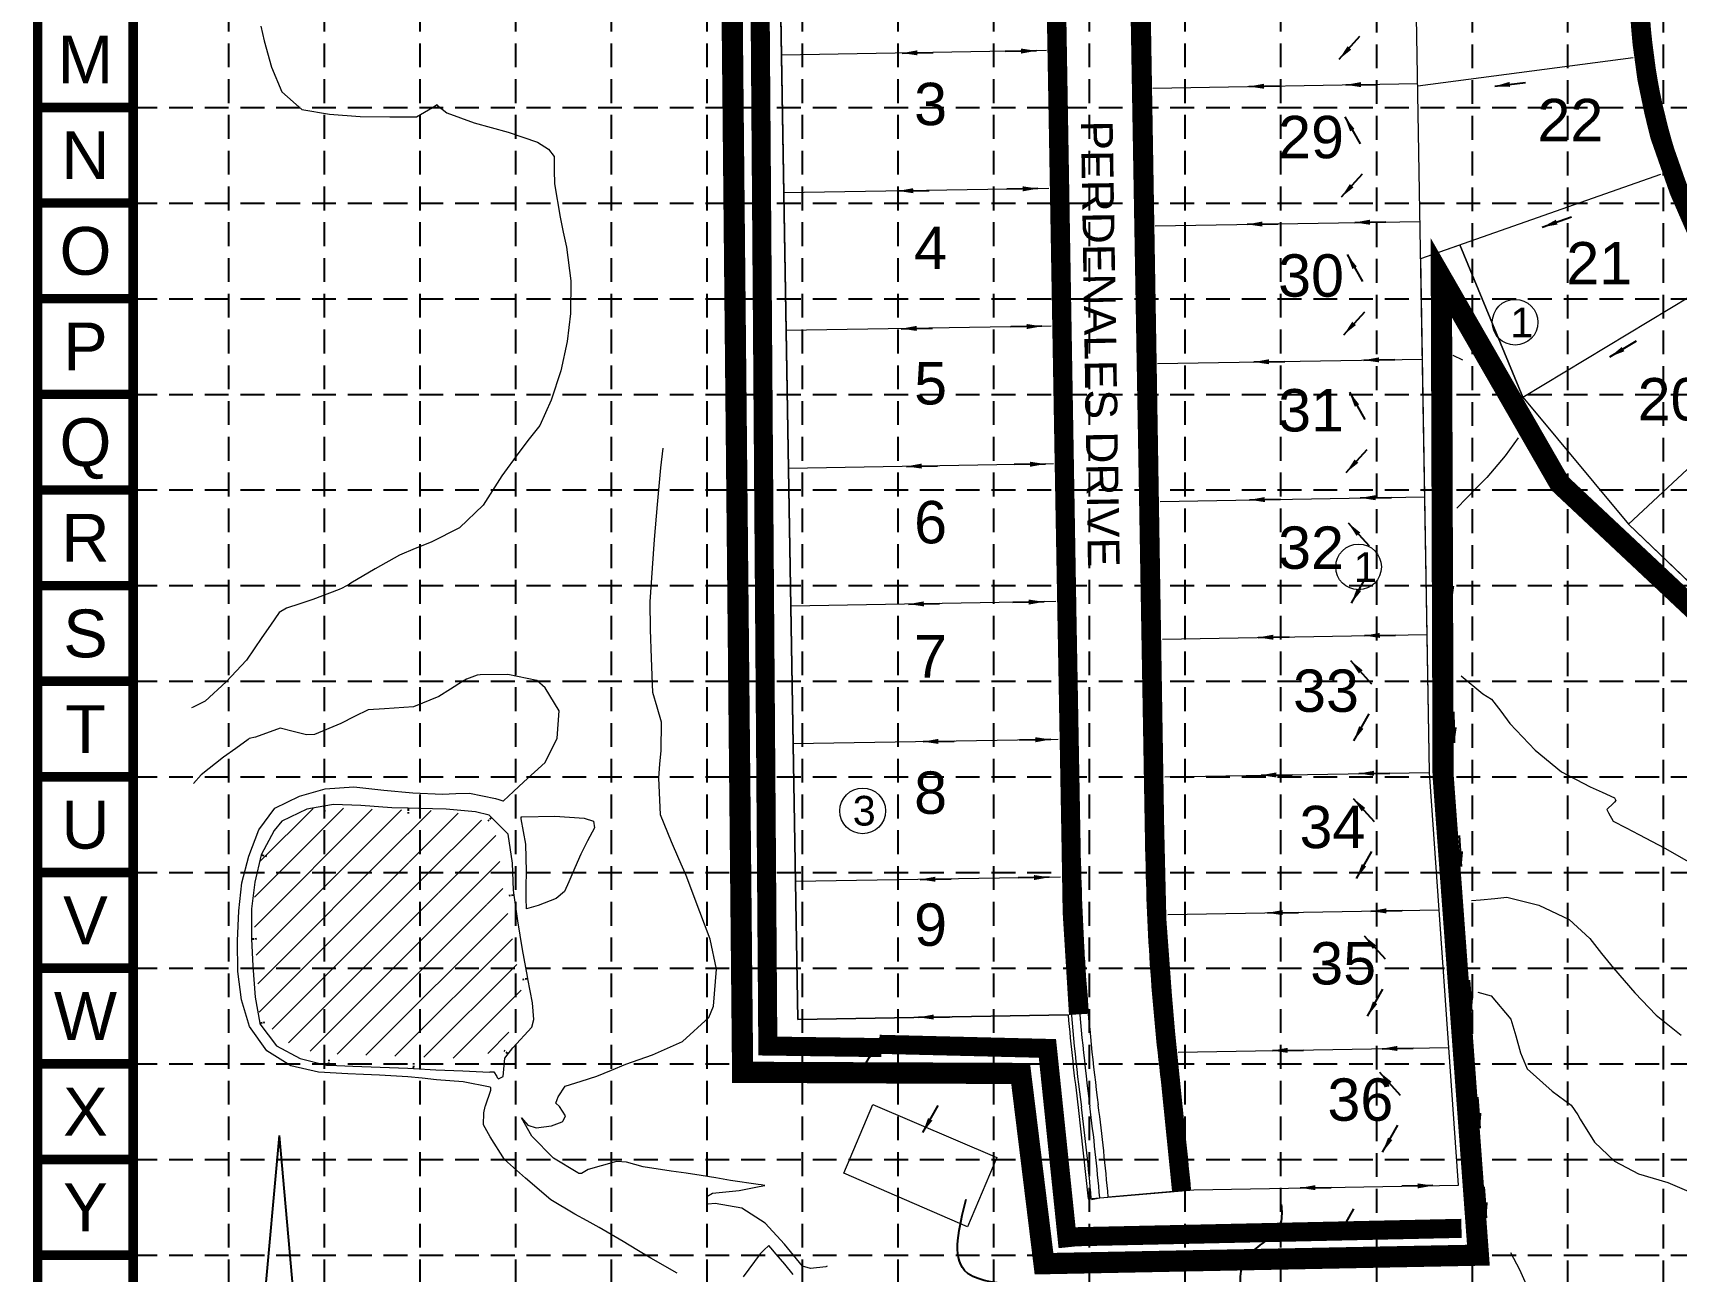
# Model space of a CAD drawing. Header units: inches. Extents: x 5793 to 8686, y 17256 to 19065.
# Drawn here: x 5793 to 6569, y 17882 to 18466 of the extents above; entities that cross this region are included whole.
import ezdxf
from ezdxf.enums import TextEntityAlignment as Align

# ---------------------------------------------------------------- set-up
doc = ezdxf.new("R2010")
doc.units = ezdxf.units.IN
doc.header["$MEASUREMENT"] = 0
for name, pattern in [('DASHED', [0.75, 0.5, -0.25]), ('DASHED2', [0.375, 0.25, -0.125]), ('HIDDEN', [0.375, 0.25, -0.125]), ('LTP068', [100, 100, 0])]:
    doc.linetypes.add(name, pattern=pattern)
for name, color, linetype in [('1 EROSION BLANKET', 84, 'Continuous'), ('1 FLOW ARROWS', 7, 'Continuous'), ('1 LIMITS OF DISTURBANCE', 1, 'DASHED'), ('1 SILT FENCE', 200, 'Continuous'), ('BASE', 7, 'Continuous'), ('E-Cont-Inter', 253, 'DASHED2'), ('E-WHatch', 5, 'LTP068'), ('golf line', 7, 'Continuous'), ('GRID', 254, 'HIDDEN'), ('NARROW', 7, 'Continuous'), ('P-BLOCK-No.', 70, 'Continuous'), ('p-lot number', 1, 'Continuous'), ('P-LOT-LN', 1, 'Continuous'), ('P-PAVE', 4, 'Continuous')]:
    doc.layers.add(name, color=color, linetype=linetype)
for name, color, linetype, lineweight in [('P-PHASE 1 BNDRY', 7, 'DASHED2', 40), ('P-SIDEWALK', 3, 'Continuous', 0), ('P-STREET NAMES', 2, 'Continuous', 20)]:
    doc.layers.add(name, color=color, linetype=linetype, lineweight=lineweight)
doc.styles.add('L100', font='simplex', dxfattribs={"height": 4})
doc.styles.get("Standard").update_dxf_attribs({"font": 'ARIAL.TTF'})
doc.dimstyles.get("Standard").update_dxf_attribs({"dimtxt": 0.18, "dimasz": 0.18, "dimexe": 0.18, "dimexo": 0.0625, "dimgap": 0.09, "dimtad": 0, "dimtih": 1, "dimtoh": 1, "dimdec": 4, "dimzin": 0, "dimdsep": 46, "dimtxsty": 'Standard', "dimcen": 0.09, "dimadec": 0, "dimazin": 0, "dimtfac": 1, "dimtdec": 4, "dimtofl": 0, "dimtmove": 0, "dimatfit": 3, "dimfxl": 0, "dimtolj": 1, "dimtzin": 0, "dimarcsym": 0})

# ---------------------------------------------------------------- blocks, each defined once
blk = doc.blocks.new('LTP089')
at = {"layer": 'E-Cont-Inter', "color": 2, "flags": 128}
blk.add_lwpolyline([(0, 0), (0, 0.5)], dxfattribs=at)
blk = doc.blocks.new('North Arrow')
at = {"layer": 'NARROW'}
for p, q in [((32.43, 3.06), (32.43, 4.63)), ((0, 0), (22.36, 2)), ((28.77, -2.09), (34.02, 2.32)), ((36.18, 2.33), (30.46, 2.33)), ((36.16, 2.32), (31.04, -2.09)), ((39.1, 0.01), (59.96, 2.11)), ((0, 0), (22.33, -2.02)), ((31.2, -0.05), (21.66, -0.05)), ((21.66, -0.05), (21.66, -0.05)), ((57.45, -0.05), (33.41, -0.05)), ((59.83, -2.14), (39.04, -0.01)), ((57.69, -0.03), (57.77, -0.01)), ((57.77, -0.05), (57.69, -0.03)), ((28.77, -2.09), (34.95, -2.09)), ((32.43, -4.26), (32.43, -2.8))]:
    blk.add_line(p, q, dxfattribs=at)
blk.add_lwpolyline([(22.36, -2.03), (22.59, -1.93, 0.091577), (22.87, -1.44, 0.048306), (23.03, -0.75), (23.07, -0.01), (23.01, 0.82, 0.048306), (22.87, 1.42, 0.091577), (22.59, 1.91), (22.36, 2.01), (22.14, 1.91, 0.091577), (21.86, 1.42, 0.048306), (21.72, 0.82), (21.66, -0.01), (21.72, -0.83, 0.048306), (21.86, -1.44, 0.091577), (22.14, -1.93)], format="xyb", close=True, dxfattribs=at)
for points in [[(57.46, -0.03), (57.44, 0.08, -0.066818), (57.67, 0.47, -0.03073), (58.01, 0.84), (58.52, 1.29), (59.07, 1.7, -0.03073), (59.5, 1.95, -0.066818), (59.93, 2.1), (60.04, 2.06)], [(60.04, 2.06), (60.05, 1.95, -0.066818), (59.82, 1.56, -0.03073), (59.43, 1.14), (58.97, 0.74), (58.42, 0.33, -0.03073), (57.99, 0.08, -0.036692), (57.76, -0.02)], [(57.46, -0.04), (57.44, -0.15, 0.066818), (57.67, -0.54, 0.03073), (58.01, -0.9), (58.52, -1.36), (59.07, -1.77, 0.03073), (59.5, -2.02, 0.066818), (59.93, -2.17), (60.04, -2.13)], [(60.04, -2.13), (60.05, -2.01, 0.066818), (59.82, -1.63, 0.03073), (59.43, -1.2), (58.97, -0.8), (58.42, -0.4, 0.03073), (57.99, -0.15, 0.036692), (57.76, -0.05)]]:
    blk.add_lwpolyline(points, format="xyb", dxfattribs=at)
for centre, start, end in [((30.46, 3.86), 178.8769, 270), ((34.95, -3.62), 358.8769, 90)]:
    blk.add_arc(centre, 1.53, start, end, dxfattribs=at)
for points in [[(23.02, 0.75), (21.85, 1.42), (22.87, 1.44), (22.14, 1.91)], [(22.87, 1.44), (22.14, 1.91), (22.59, 1.91), (22.36, 2)], [(31.05, -2.09), (36.15, 2.36), (28.75, -2.06), (34.01, 2.36)], [(59.45, 1.15), (59, 1.65), (59.62, 1.34), (59.28, 1.82)], [(59.62, 1.34), (59.28, 1.82), (59.81, 1.55), (59.49, 1.95)], [(59.81, 1.55), (59.49, 1.95), (59.93, 1.73), (59.69, 2.04)], [(59.93, 1.73), (59.69, 2.04), (60.05, 1.94), (59.93, 2.1)], [(60.05, 1.94), (59.93, 2.1), (60.04, 2.06)], [(23.03, -0.76), (21.67, -0.05), (23.07, -0.05), (21.72, 0.82)], [(23.07, -0.05), (21.72, 0.82), (23.02, 0.75), (21.85, 1.42)], [(57.44, 0.08), (57.7, -0.01), (57.5, 0.21), (57.77, -0.01)], [(57.45, -0.04), (57.69, -0.02), (57.44, 0.08), (57.7, -0.01)], [(57.5, 0.21), (57.77, -0.01), (57.6, 0.39), (57.94, 0.06)], [(57.6, 0.39), (57.94, 0.06), (57.68, 0.5), (58.07, 0.13)], [(57.68, 0.5), (58.07, 0.13), (57.84, 0.66), (58.29, 0.26)], [(57.84, 0.66), (58.29, 0.26), (58.03, 0.86), (58.52, 0.41)], [(58.03, 0.86), (58.52, 0.41), (58.26, 1.07), (58.73, 0.57)], [(58.26, 1.07), (58.73, 0.57), (58.52, 1.3), (59.05, 0.81)], [(58.52, 1.3), (59.05, 0.81), (58.7, 1.42), (59.26, 0.99)], [(59.26, 1), (58.69, 1.42), (59.45, 1.15), (59, 1.65)], [(22.87, -1.44), (21.72, -0.87), (23.03, -0.76), (21.67, -0.05)], [(22.58, -1.93), (21.86, -1.45), (22.87, -1.44), (21.72, -0.87)], [(22.36, -2.01), (22.14, -1.93), (22.58, -1.93), (21.86, -1.45)], [(57.44, -0.14), (57.69, -0.02), (57.45, -0.04), (57.69, -0.02)], [(57.46, -0.19), (57.7, -0.03), (57.44, -0.14), (57.69, -0.02)], [(57.53, -0.33), (57.76, -0.05), (57.46, -0.19), (57.7, -0.03)], [(57.63, -0.48), (57.9, -0.1), (57.53, -0.33), (57.76, -0.05)], [(57.78, -0.66), (58.09, -0.2), (57.63, -0.48), (57.9, -0.1)], [(57.97, -0.87), (58.34, -0.35), (57.78, -0.66), (58.09, -0.2)], [(58.24, -1.11), (58.61, -0.54), (57.97, -0.87), (58.34, -0.35)], [(58.61, -1.43), (58.93, -0.77), (58.24, -1.11), (58.61, -0.54)], [(58.91, -1.64), (59.2, -1), (58.61, -1.43), (58.93, -0.77)], [(59.12, -1.79), (59.57, -1.36), (58.92, -1.65), (59.2, -1.01)], [(59.35, -1.93), (59.81, -1.62), (59.12, -1.79), (59.57, -1.36)], [(59.54, -1.32), (59.41, -1.18), (59.21, -1.01)], [(59.58, -2.05), (59.93, -1.79), (59.35, -1.93), (59.81, -1.62)], [(59.78, -2.13), (60.05, -2.01), (59.58, -2.05), (59.93, -1.79)], [(59.92, -2.17), (60.04, -2.13), (59.78, -2.13), (60.05, -2.01)]]:
    blk.add_solid(points, dxfattribs=at)

msp = doc.modelspace()

# ---------------------------------------------------------------- linework, layer by layer
at = {"layer": '1 EROSION BLANKET', "linetype": 'Continuous', "lineweight": 0, "const_width": 9}
for points in [[(6335.5, 17920.03), (6327.97, 17994.47), (6326.46, 18012.11), (6323.84, 18047.76), (6322.79, 18092.01), (6319.24, 18310.55), (6316.69, 18462.27), (6313.97, 18626.14)], [(6286.86, 18003.32), (6283.88, 18051.44), (6283.33, 18084.76), (6280.46, 18243.52), (6274.43, 18588.45)], [(6551.47, 18478.27), (6552.16, 18468.58), (6552.8, 18461.44), (6555.06, 18444.83), (6558.42, 18428.73), (6561.14, 18417.74), (6570.18, 18391.95), (6580.52, 18368.19)]]:
    msp.add_lwpolyline(points, dxfattribs=at)
at = {"layer": '1 FLOW ARROWS', "color": 7}
for points in [[(6282.69, 17829.28), (6279.08, 17869.84), (6233.06, 17882.51), (6233.79, 17916.17)], [(6282.69, 17829.28), (6363.5, 17867.31), (6364.95, 17886.49), (6382.34, 17904.95), (6382.71, 17913.64)]]:
    msp.add_spline(points, degree=3, dxfattribs=at)
at = {"layer": '1 LIMITS OF DISTURBANCE', "ltscale": 60, "const_width": 10}
msp.add_lwpolyline([(7931.85, 18727.95), (6121.08, 18711.97), (6128.36, 17975.98), (6259.54, 17975.43), (6270.58, 17885.68), (6475.57, 17889.7), (6458.91, 18116.02), (6458.09, 18350.79), (6513.86, 18253.88), (6643.34, 18132.42), (6650.02, 18096.76), (7215.23, 18022.41), (7465.81, 18260.46), (7462.07, 18328.54), (7457.7, 18647.85), (7841.35, 18651.88)], dxfattribs=at)
at = {"layer": '1 SILT FENCE', "color": 200, "linetype": 'Continuous', "lineweight": 0, "const_width": 9}
msp.add_lwpolyline([(6134.96, 18700.57), (6140.26, 17988.37), (6193.82, 17987.63)], dxfattribs=at)
at = {"layer": '1 SILT FENCE', "ltscale": 500, "const_width": 9}
for points in [[(6192.99, 17989.18), (6272.19, 17987.25), (6281.93, 17893.46)], [(6283.83, 17898.35), (6467.58, 17902.35)]]:
    msp.add_lwpolyline(points, dxfattribs=at)
at = {"layer": 'BASE', "const_width": 4.51}
for points in [[(5795.68, 17257.98), (8683.68, 17257.98), (8683.68, 19062.98), (5795.68, 19062.98)], [(5840.81, 17303.1), (8638.56, 17303.1), (8638.56, 19017.85), (5840.81, 19017.85)]]:
    msp.add_lwpolyline(points, close=True, dxfattribs=at)
for points in [[(5840.81, 18431.23), (5795.68, 18431.23)], [(5840.81, 18386.1), (5795.68, 18386.1)], [(5840.81, 18340.98), (5795.68, 18340.98)], [(5840.81, 18295.85), (5795.68, 18295.85)], [(5840.81, 18250.73), (5795.68, 18250.73)], [(5840.81, 18205.6), (5795.68, 18205.6)], [(5840.81, 18160.48), (5795.68, 18160.48)], [(5840.81, 18115.35), (5795.68, 18115.35)], [(5840.81, 18070.23), (5795.68, 18070.23)], [(5840.81, 18025.1), (5795.68, 18025.1)], [(5840.81, 17979.98), (5795.68, 17979.98)], [(5840.81, 17934.85), (5795.68, 17934.85)], [(5840.81, 17889.73), (5795.68, 17889.73)]]:
    msp.add_lwpolyline(points, dxfattribs=at)
at = {"layer": 'E-Cont-Inter', "color": 35, "linetype": 'Continuous', "lineweight": 0}
for points in [[(5901.01, 18469.52, 515.98), (5902.61, 18462.65, 515.98), (5906, 18450.23, 515.98), (5910.87, 18438.5, 515.98), (5920.36, 18430.27, 515.98), (5933.41, 18428.08, 515.98), (5947.86, 18426.99, 515.98), (5961.91, 18426.82, 515.98), (5974.41, 18426.74, 515.98), (5982, 18431.25, 515.98), (5984.28, 18432.56, 515.98), (5984.39, 18432.19, 515.98), (5988.76, 18428.62, 515.98), (6001.71, 18423.92, 515.98), (6009.67, 18421.73, 515.98), (6017.65, 18419.53, 515.98), (6031.51, 18414.8, 515.98), (6036.81, 18411.57, 515.98), (6039.47, 18408.14, 515.98), (6039.49, 18401.63, 515.98), (6039.51, 18395.11, 515.98), (6042.28, 18379.37, 515.98), (6043.73, 18372.29, 515.98), (6045.19, 18365.21, 515.98), (6047.23, 18349.34, 515.98), (6047.12, 18334.05, 515.98), (6045.52, 18320.82, 515.98), (6042.59, 18306.94, 515.98), (6037.94, 18293.08, 515.98), (6032.62, 18281.12, 515.98), (6027.66, 18274.8, 515.98), (6022.69, 18268.47, 515.98), (6014.77, 18257.43, 515.98), (6010.35, 18250.52, 515.98), (6005.94, 18243.6, 515.98), (5994.73, 18232.88, 515.98), (5981.37, 18226.18, 515.98), (5973.9, 18223.1, 515.98), (5966.42, 18220.02, 515.98), (5954.99, 18213.52, 515.98), (5943.54, 18206.73, 515.98), (5942.82, 18206.24, 515.98), (5939.45, 18204.45, 515.98), (5938.01, 18203.84, 515.98), (5925.59, 18199.07, 515.98), (5919.33, 18197.04, 515.98), (5913.06, 18195.01, 515.98), (5909.66, 18192.97, 515.98), (5905.59, 18187.02, 515.98), (5901.51, 18181.08, 515.98), (5897.87, 18175.77, 515.98), (5894.24, 18170.46, 515.98), (5884.72, 18160.21, 515.98), (5874.72, 18151.15, 515.98), (5869, 18148.32, 515.98), (5868.24, 18147.94, 515.98)], [(6468.25, 18311.92, 525.98), (6463.61, 18314.22, 525.98)], [(6168.19, 17884.52, 517.98), (6167.87, 17884.37, 517.98), (6167.64, 17884.26, 517.98), (6160.33, 17883.45, 517.98), (6156.54, 17884.47, 517.98), (6152.36, 17889.68, 517.98), (6148.17, 17894.9, 517.98), (6139.03, 17904.86, 517.98), (6128.04, 17911.87, 517.98), (6115.39, 17914.12, 517.98), (6112.07, 17913.72, 517.98), (6111.57, 17914.14, 517.98), (6111.48, 17914.55, 517.98), (6111.43, 17917.37, 517.98), (6114.09, 17918.94, 517.98), (6120.37, 17919.58, 517.98), (6126.65, 17920.22, 517.98), (6136.11, 17922.04, 517.98), (6138.78, 17922.63, 517.98), (6137.03, 17922.84, 517.98), (6135.76, 17922.99, 517.98), (6122.61, 17924.94, 517.98), (6115.68, 17926.14, 517.98), (6108.75, 17927.34, 517.98), (6101.65, 17928.34, 517.98), (6094.56, 17929.34, 517.98), (6081.47, 17931.45, 517.98), (6073.6, 17933.56, 517.98), (6068.95, 17933.92, 517.98), (6067.72, 17933.65, 517.98), (6055.44, 17930.18, 517.98), (6052.33, 17928.22, 517.98), (6051.12, 17928.24, 517.98), (6050.65, 17928.49, 517.98), (6039.17, 17935.44, 517.98), (6028.91, 17945.85, 517.98), (6023.95, 17954.43, 517.98), (6026.95, 17950.96, 517.98), (6030.93, 17949.81, 517.98), (6038.09, 17950.73, 517.98), (6043.18, 17952.59, 517.98), (6043.61, 17953.11, 517.98), (6044.72, 17955.41, 517.98), (6041.98, 17959.89, 517.98), (6040.28, 17961.36, 517.98), (6040.88, 17963.19, 517.98), (6041.34, 17964.48, 517.98), (6044.64, 17969.37, 517.98), (6052.13, 17971.78, 517.98), (6059.63, 17974.19, 517.98), (6066.42, 17976.97, 517.98), (6073.22, 17979.76, 517.98), (6079.5, 17981.97, 517.98), (6085.77, 17984.19, 517.98), (6099.95, 17990.55, 517.98), (6112.35, 18001.89, 517.98), (6114.64, 18007.16, 517.98), (6115.97, 18024.65, 517.98), (6113.08, 18038.84, 517.98), (6108.18, 18051.74, 517.98), (6101.68, 18068.84, 517.98), (6098.24, 18076.74, 517.98), (6094.81, 18084.65, 517.98), (6089.66, 18097.51, 517.98), (6088.86, 18114.99, 517.98), (6089.36, 18121.42, 517.98), (6089.86, 18127.85, 517.98), (6090.09, 18141.22, 517.98), (6088.01, 18148.22, 517.98), (6085.92, 18155.22, 517.98), (6085.32, 18171.35, 517.98), (6084.9, 18184.83, 517.98), (6084.69, 18198.02, 517.98), (6085.77, 18213.76, 517.98), (6086.3, 18220.56, 517.98), (6086.83, 18227.36, 517.98), (6088.16, 18243.82, 517.98), (6089.76, 18261.2, 517.98), (6090.79, 18270.46, 517.98)], [(6494.26, 18275.31, 527.98), (6488.25, 18266.88, 527.98), (6479.53, 18256.54, 527.98), (6474.74, 18251.67, 527.98), (6469.95, 18246.79, 527.98), (6465.46, 18242.18, 527.98)], [(6097.44, 17881.14, 517.98), (6085.02, 17888.31, 517.98), (6078.48, 17892.24, 517.98), (6071.94, 17896.17, 517.98), (6060.72, 17902.71, 517.98), (6054.94, 17905.88, 517.98), (6049.16, 17909.05, 517.98), (6037.81, 17915.78, 517.98), (6025.91, 17926.02, 517.98), (6016.01, 17934.89, 517.98), (6009.16, 17945.61, 517.98), (6006.02, 17951.12, 517.98), (6006.2, 17956.86, 517.98), (6006.88, 17959.84, 517.98), (6007, 17960.16, 517.98), (6009.49, 17967.5, 517.98), (6009.55, 17968.7, 517.98), (6009.25, 17968.9, 517.98), (5996.52, 17971.5, 517.98), (5990.24, 17971.99, 517.98), (5983.96, 17972.48, 517.98), (5977.16, 17973.17, 517.98), (5970.36, 17973.87, 517.98), (5956.93, 17974.69, 517.98), (5949.53, 17974.98, 517.98), (5942.13, 17975.28, 517.98), (5928.15, 17975.99, 517.98), (5915.12, 17979.04, 517.98), (5903.8, 17986.12, 517.98), (5895.64, 17997.59, 517.98), (5891.84, 18010.16, 517.98), (5890.09, 18023.59, 517.98), (5890.01, 18038.04, 517.98), (5890.61, 18052.17, 517.98), (5892.02, 18065.36, 517.98), (5895.28, 18078, 517.98), (5900.04, 18090.43, 517.98), (5907.56, 18100.63, 517.98), (5919.29, 18106.21, 517.98), (5931.33, 18109.73, 517.98), (5944.86, 18110.63, 517.98), (5951.97, 18109.86, 517.98), (5959.08, 18109.1, 517.98), (5972.78, 18107.87, 517.98), (5986.71, 18107.28, 517.98), (5993.08, 18107.52, 517.98), (5999.45, 18107.75, 517.98), (6011.69, 18105.2, 517.98), (6013.36, 18104.64, 517.98), (6015.14, 18104.08, 517.98), (6015.44, 18104.03, 517.98), (6020.26, 18108.54, 517.98), (6025.07, 18113.04, 517.98), (6030.13, 18117.62, 517.98), (6035.19, 18122.21, 517.98), (6040.9, 18133.57, 517.98), (6041.72, 18146.45, 517.98), (6035.22, 18157.45, 517.98), (6031.29, 18160.77, 517.98), (6017.63, 18163.69, 517.98), (6004.44, 18163.43, 517.98), (6003.14, 18163.36, 517.98), (5998.09, 18161.51, 517.98), (5996.18, 18160.31, 517.98), (5990.57, 18156.77, 517.98), (5984.96, 18153.23, 517.98), (5973.12, 18148.36, 517.98), (5959.35, 18147.42, 517.98), (5951.72, 18147.06, 517.98), (5945.26, 18143.8, 517.98), (5938.8, 18140.55, 517.98), (5926.36, 18135.38, 517.98), (5922.52, 18135.18, 517.98), (5916.32, 18136.78, 517.98), (5910.12, 18138.39, 517.98), (5898.48, 18134.07, 517.98), (5895.51, 18133.44, 517.98), (5895.01, 18133.05, 517.98), (5889.22, 18128.83, 517.98), (5883.43, 18124.61, 517.98), (5872.88, 18116.26, 517.98), (5869.3, 18112.31, 517.98)], [(6467.49, 18163.04, 527.98), (6477.63, 18154.51, 527.98), (6481.77, 18152, 527.98), (6486.11, 18146.3, 527.98), (6490.46, 18140.61, 527.98), (6502.32, 18128.03, 527.98), (6514.83, 18117.81, 527.98), (6528.23, 18110.72, 527.98), (6533.98, 18108.08, 527.98), (6539.73, 18105.43, 527.98), (6540.47, 18104.24, 527.98), (6539.72, 18103.47, 527.98), (6539.26, 18103.02, 527.98), (6536.1, 18099.96, 527.98), (6536.58, 18099.03, 527.98), (6536.93, 18098.4, 527.98), (6539.12, 18094.5, 527.98), (6539.17, 18094.47, 527.98), (6539.2, 18094.47, 527.98), (6545.27, 18091.32, 527.98), (6551.34, 18088.18, 527.98), (6563.53, 18081.67, 527.98), (6574.87, 18075.35, 527.98)], [(5930.71, 18101.54, 515.98), (5922.66, 18100.19, 515.98), (5910.89, 18094.45, 515.98), (5907.26, 18089.99, 515.98), (5901.21, 18078.64, 515.98), (5901.18, 18078.51, 515.98)], [(5970.6, 18100.6, 515.98), (5962.77, 18100.83, 515.98), (5948.2, 18101.84, 515.98), (5935.26, 18102.3, 515.98), (5930.71, 18101.54, 515.98)], [(6009.87, 18096.21, 515.98), (6008.73, 18097.37, 515.98), (6002.28, 18098.82, 515.98), (5988.51, 18100.15, 515.98), (5975.61, 18100.46, 515.98), (5970.6, 18100.6, 515.98)], [(6020.55, 18059.61, 515.98), (6020.22, 18061.92, 515.98), (6019.73, 18074.58, 515.98), (6017.67, 18088.37, 515.98), (6009.87, 18096.21, 515.98)], [(5901.18, 18078.51, 515.98), (5898.18, 18065.75, 515.98), (5896.66, 18053.11, 515.98), (5896.6, 18040.43, 515.98), (5896.66, 18038.95, 515.98)], [(6027.01, 18020.14, 515.98), (6026.82, 18021.16, 515.98), (6024.47, 18033.88, 515.98), (6022.28, 18047.46, 515.98), (6020.55, 18059.61, 515.98)], [(6472.38, 18056.96, 525.98), (6476.62, 18057.37, 525.98), (6483.29, 18058.03, 525.98), (6489, 18058.65, 525.98), (6504.01, 18054.87, 525.98), (6518.37, 18048.01, 525.98), (6528.18, 18039.03, 525.98), (6533.73, 18032.1, 525.98), (6539.29, 18025.17, 525.98), (6549.37, 18013.47, 525.98), (6559.43, 18002.98, 525.98), (6571.18, 17993.54, 525.98)], [(5896.66, 18038.95, 515.98), (5897.19, 18026.05, 515.98), (5898.28, 18011.48, 515.98), (5900.49, 17999.21, 515.98)], [(6017.76, 17984.72, 515.98), (6019.96, 17987.48, 515.98), (6028.87, 17997.34, 515.98), (6029.89, 18000.86, 515.98), (6029.13, 18008.71, 515.98), (6027.01, 18020.14, 515.98)], [(6475.3, 18013.85, 523.98), (6481.59, 18012.03, 523.98), (6490.91, 18001.12, 523.98), (6493.21, 17993.18, 523.98), (6495.51, 17985.24, 523.98), (6498.51, 17977.67, 523.98), (6510.43, 17967.03, 523.98), (6519.34, 17960.4, 523.98), (6522.41, 17955.94, 523.98), (6523.6, 17953.84, 523.98), (6530.38, 17942.95, 523.98), (6539.73, 17934.09, 523.98), (6551.14, 17928.15, 523.98), (6558.08, 17926.09, 523.98), (6565.02, 17924.03, 523.98), (6578.16, 17918.28, 523.98), (6588.02, 17909.95, 523.98), (6595.11, 17897.68, 523.98), (6597.55, 17891.21, 523.98), (6599.98, 17884.74, 523.98), (6607.98, 17874.44, 523.98)], [(5900.49, 17999.21, 515.98), (5900.56, 17998.84, 515.98), (5908.32, 17988.49, 515.98), (5919.55, 17982.45, 515.98), (5931.96, 17979.41, 515.98), (5933.12, 17979.37, 515.98)], [(6008.9, 17976.07, 515.98), (6009.27, 17976.18, 515.98), (6011.02, 17976.2, 515.98), (6012.34, 17974.03, 515.98), (6012.53, 17973.51, 515.98), (6013.22, 17972.89, 515.98), (6015.39, 17973.93, 515.98), (6015.41, 17973.95, 515.98), (6015.44, 17975.73, 515.98), (6016.07, 17982.6, 515.98), (6017.76, 17984.72, 515.98)], [(5933.12, 17979.37, 515.98), (5944.49, 17978.94, 515.98), (5957.37, 17978.46, 515.98), (5970.45, 17977.94, 515.98), (5973.09, 17977.78, 515.98)], [(5973.09, 17977.78, 515.98), (5983.58, 17977.15, 515.98), (5996.26, 17976.63, 515.98), (6008.9, 17976.07, 515.98)], [(6152.24, 17880.52, 517.98), (6148.25, 17885.38, 517.98), (6144.26, 17890.23, 517.98), (6141.71, 17893.19, 517.98), (6140.74, 17894.28, 517.98), (6138.31, 17891.99, 517.98), (6136.6, 17890.36, 517.98), (6128.55, 17879.48, 517.98)], [(6490.7, 17890.89, 521.98), (6494.92, 17882.98, 521.98), (6500.82, 17869.88, 521.98), (6507.45, 17853.7, 521.98), (6510.44, 17841.11, 521.98)]]:
    msp.add_polyline3d(points, dxfattribs=at)
msp.add_polyline3d([(6026.32, 18053.14, 517.98), (6026.3, 18054.93, 517.98), (6026.28, 18056.22, 517.98), (6026.29, 18063.5, 517.98), (6026.3, 18070.79, 517.98), (6026.1, 18083.6, 517.98), (6023.78, 18095.51, 517.98), (6023.83, 18096.47, 517.98), (6024.12, 18096.55, 517.98), (6039.77, 18096.8, 517.98), (6053.62, 18095.92, 517.98), (6058.04, 18094.39, 517.98), (6058.4, 18091.35, 517.98), (6055.18, 18085.14, 517.98), (6051.96, 18078.93, 517.98), (6049.16, 18072.38, 517.98), (6046.36, 18065.84, 517.98), (6044.36, 18061.34, 517.98), (6040.4, 18057.96, 517.98), (6031.9, 18054.68, 517.98), (6026.32, 18053.14, 517.98), (6026.32, 18053.14, 517.98)], close=True, dxfattribs=at)
at = {"layer": 'E-WHatch', "lineweight": 9}
for points in [[(5897.95, 18058.61, 514.9), (5940, 18100.66, 514.9)], [(5897.96, 18044.48, 514.9), (5953.56, 18100.08, 514.9)], [(5898.87, 18031.25, 514.9), (5967.41, 18099.79, 514.9)], [(5899.55, 18017.79, 514.9), (5981.31, 18099.54, 514.9)], [(5900.56, 18075.36, 514.9), (5925.72, 18100.52, 514.9)], [(5900.19, 18004.28, 514.9), (5994.12, 18098.21, 514.9)], [(5906.32, 17996.27, 514.9), (6005.06, 18095.01, 514.9)], [(5914.01, 17989.82, 514.9), (6011.86, 18087.67, 514.9)], [(5924.3, 17985.97, 514.9), (6013.78, 18075.45, 514.9)], [(5936.96, 17984.48, 514.9), (6015.22, 18062.75, 514.9)], [(5950.63, 17984.01, 514.9), (6017.49, 18050.87, 514.9)], [(5964.3, 17983.54, 514.9), (6019.69, 18038.93, 514.9)], [(5977.97, 17983.07, 514.9), (6021.77, 18026.87, 514.9)], [(5991.74, 17982.69, 514.9), (6023.81, 18014.76, 514.9)], [(6008.06, 17984.88, 514.9), (6018.03, 17994.85, 514.9)]]:
    msp.add_polyline3d(points, dxfattribs=at)
at = {"layer": 'golf line', "linetype": 'Continuous', "lineweight": 0}
msp.add_lwpolyline([(6176.1, 17928.36), (6189.86, 17960.71), (6248.29, 17935.84), (6234.42, 17903), (6176.1, 17928.36)], dxfattribs=at)
at = {"layer": 'GRID', "color": 252, "linetype": 'HIDDEN', "ltscale": 45}
for p, q in [((5885.78, 19018.28), (5885.78, 17438.28)), ((5930.91, 19018.28), (5930.91, 17438.28)), ((5976.03, 19018.28), (5976.03, 17438.28)), ((6021.16, 19018.28), (6021.16, 17438.28)), ((6066.28, 19018.28), (6066.28, 17438.28)), ((6111.41, 19018.28), (6111.41, 17438.28)), ((6156.53, 19018.28), (6156.53, 17438.28)), ((6201.66, 19018.28), (6201.66, 17438.28)), ((6246.78, 19018.28), (6246.78, 17438.28)), ((6291.91, 19018.28), (6291.91, 17438.28)), ((6337.03, 19018.28), (6337.03, 17438.28)), ((6382.16, 19018.28), (6382.16, 17438.28)), ((6427.43, 19017.85), (6427.43, 17438.28)), ((6472.56, 19017.85), (6472.56, 17438.28)), ((6517.68, 19017.85), (6517.68, 17438.28)), ((6562.81, 19017.85), (6562.81, 17438.28)), ((5840.81, 18431.23), (8638.56, 18431.23)), ((5840.81, 18386.1), (8638.56, 18386.1)), ((5840.81, 18340.98), (8638.56, 18340.98)), ((5840.81, 18295.85), (8638.56, 18295.85)), ((5840.81, 18250.73), (8638.56, 18250.73)), ((5840.81, 18205.6), (8638.56, 18205.6)), ((5840.81, 18160.48), (8638.56, 18160.48)), ((5840.81, 18115.35), (8638.56, 18115.35)), ((5840.81, 18070.23), (8638.56, 18070.23)), ((5840.81, 18025.1), (8638.56, 18025.1)), ((5840.81, 17979.98), (8638.56, 17979.98)), ((5840.81, 17934.85), (8638.56, 17934.85)), ((5840.81, 17889.73), (8638.56, 17889.73))]:
    msp.add_line(p, q, dxfattribs=at)
at = {"layer": 'P-BLOCK-No.', "color": 7, "linetype": 'Continuous', "lineweight": 0}
for centre in [(6492.87, 18329.85), (6419.02, 18214.42), (6184.99, 18099.3)]:
    msp.add_circle(centre, 10.78, dxfattribs=at)
at = {"layer": 'P-LOT-LN', "color": 7, "linetype": 'Continuous', "lineweight": 0}
for p, q in [((6452.51, 18117.5), (6443.56, 18642.41)), ((6452.51, 18117.5), (6443.56, 18642.41)), ((6154.46, 18000.96), (6144.49, 18585.85)), ((6271.69, 18458.01), (6146.71, 18455.88)), ((6446.99, 18441.39), (6548.55, 18454.76)), ((6321.99, 18440.31), (6446.97, 18442.44)), ((6448.38, 18359.93), (6561.69, 18399.65)), ((6272.79, 18393.02), (6147.82, 18390.89)), ((6323.1, 18375.32), (6448.08, 18377.45)), ((6496.58, 18294.47), (6466.77, 18366.38)), ((6496.58, 18294.47), (6585.84, 18348.41)), ((6273.9, 18328.03), (6148.92, 18325.9)), ((6324.21, 18310.34), (6449.18, 18312.47)), ((6546.38, 18234.64), (6619.97, 18303.2)), ((6496.58, 18294.47), (6546.38, 18234.64)), ((6275.01, 18263.04), (6150.03, 18260.91)), ((6325.32, 18245.35), (6450.29, 18247.48)), ((6546.38, 18234.64), (6602.53, 18180.73)), ((6276.12, 18198.05), (6151.14, 18195.92)), ((6326.42, 18180.36), (6451.4, 18182.49)), ((6277.22, 18133.07), (6152.25, 18130.94)), ((6327.53, 18115.37), (6452.51, 18117.5)), ((6466.19, 17922.72), (6452.51, 18117.5)), ((6466.19, 17922.72), (6452.51, 18117.5)), ((6278.33, 18068.08), (6153.36, 18065.95)), ((6328.97, 18050.39), (6457.07, 18052.57)), ((6281.96, 18003.13), (6154.46, 18000.96)), ((6333.95, 17985.47), (6461.63, 17987.64)), ((6341.22, 17920.59), (6466.19, 17922.72))]:
    msp.add_line(p, q, dxfattribs=at)
at = {"layer": 'P-PAVE', "color": 7, "linetype": 'Continuous', "lineweight": 0}
for p, q in [((6318.71, 18075.61), (6309.26, 18629.62)), ((6287.71, 18075.08), (6278.76, 18600.39)), ((6331.75, 17919.77), (6300.87, 17917.12))]:
    msp.add_line(p, q, dxfattribs=at)
for centre, radius, start, end in [((6821.19, 18490.64), 265.49, 180.97662, 262.04934), ((7303.03, 18092.39), 1015.46, 180.97662, 187.45794), ((7303.03, 18092.39), 1015.46, 180.97662, 184.01178), ((7303.03, 18092.39), 984.46, 180.97662, 187.45794), ((5320.02, 17832.81), 984.46, 4.91289, 7.45794), ((5320.02, 17832.81), 1015.46, 4.91289, 7.45794)]:
    msp.add_arc(centre, radius, start, end, dxfattribs=at)
at = {"layer": 'P-PHASE 1 BNDRY', "linetype": 'Continuous', "lineweight": 0}
msp.add_lwpolyline([(7837.72, 18731.18), (6306.87, 18705.08, 0.682262), (6269.2, 18603.86), (6269.47, 18587.98), (6144.49, 18585.85), (6154.46, 18000.96), (6281.96, 18003.13, 0.010743), (6286.74, 17959.35), (6291.4, 17916.3), (6341.22, 17920.59), (6466.19, 17922.72), (6452.51, 18117.5), (6451.72, 18163.61), (6448.38, 18359.93), (6466.77, 18366.38), (6496.58, 18294.47), (6546.38, 18234.64), (6546.38, 18234.64), (6602.53, 18180.73)], format="xyb", dxfattribs=at)
at = {"layer": 'P-SIDEWALK', "color": 7, "linetype": 'Continuous', "lineweight": 0}
for p, q in [((6322.71, 18075.68), (6313.13, 18637.68)), ((6326.71, 18075.75), (6317.13, 18637.75)), ((6279.72, 18074.95), (6270.76, 18600.26)), ((6283.71, 18075.02), (6274.76, 18600.32))]:
    msp.add_line(p, q, dxfattribs=at)
for points in [[(6296.91, 17916.59), (6292.97, 17915.87)], [(6335.74, 17920.11), (6339.72, 17920.46)]]:
    msp.add_lwpolyline(points, dxfattribs=at)
for centre, radius, start, end in [((6821.19, 18490.64), 273.49, 180.97662, 262.04934), ((6821.19, 18490.64), 269.49, 180.97662, 262.04934), ((7303.03, 18092.39), 976.46, 180.97662, 187.45794), ((7303.03, 18092.39), 1023.46, 180.97662, 187.45794), ((7303.03, 18092.39), 1019.46, 180.97662, 187.45794), ((7303.03, 18092.39), 980.46, 180.97662, 187.45794), ((5320.02, 17832.81), 976.46, 4.91289, 7.45794), ((5320.02, 17832.81), 980.46, 4.91289, 7.45794), ((5320.02, 17832.81), 1019.46, 4.91289, 7.45794), ((5320.02, 17832.81), 1023.46, 4.91289, 7.45794)]:
    msp.add_arc(centre, radius, start, end, dxfattribs=at)

# ---------------------------------------------------------------- block references
at = {"layer": 'BASE', "xscale": 4.512500000000728, "yscale": 4.512500000000728, "zscale": 4.512500000000017, "rotation": 270}
msp.add_blockref('North Arrow', (5909.68, 17946.17), dxfattribs=at)
at = {"layer": 'E-Cont-Inter', "color": 35, "linetype": 'Continuous', "lineweight": 0, "yscale": 4.999800000339746, "zscale": 4.999800000002779}
for p, xscale, rotation in [((5930.71, 18101.54, 515.98), 4.999800000169691, 189.5048299971228), ((5970.6, 18100.6, 515.98), 4.999800000247586, 178.35677300419), ((6009.87, 18096.21, 515.98), 4.999800000306399, 134.8356090007897), ((5901.18, 18078.51, 515.98), 4.999799999755645, 256.7967580013726), ((6020.55, 18059.61, 515.98), 4.999800000251166, 98.08603300098652), ((5896.66, 18038.95, 515.98), 4.999799999624064, 272.3446479973037), ((6027.01, 18020.14, 515.98), 4.999799999956698, 100.5180389996999), ((5900.49, 17999.21, 515.98), 4.999800000104864, 280.2467850036359), ((6017.76, 17984.72, 515.98), 4.999800000017307, 51.42411899904172), ((5933.12, 17979.37, 515.98), 4.999799999904361, 357.8554660006068), ((5973.09, 17977.78, 515.98), 4.999800000235522, 356.5625459962669)]:
    msp.add_blockref('LTP089', p, dxfattribs=dict(at, xscale=xscale, rotation=rotation))

# ---------------------------------------------------------------- texts
at = {"layer": 'BASE'}
for s, p in [('M', (5818.25, 18453.79)), ('N', (5818.25, 18408.66)), ('O', (5818.25, 18363.54)), ('P', (5818.25, 18318.41)), ('Q', (5818.25, 18273.29)), ('R', (5818.25, 18228.16)), ('S', (5818.25, 18183.04)), ('T', (5818.25, 18137.91)), ('U', (5818.25, 18092.79)), ('V', (5818.25, 18047.66)), ('W', (5818.25, 18002.54)), ('X', (5818.25, 17957.41)), ('Y', (5818.25, 17912.29))]:
    msp.add_text(s, height=22.56, dxfattribs=at).set_placement(p, align=Align.MIDDLE_CENTER)
at = {"layer": 'P-BLOCK-No.', "color": 7, "linetype": 'Continuous', "lineweight": 0}
for s, p in [('1', (6490.63, 18322.8)), ('1', (6416.78, 18207.37)), ('3', (6180.29, 18092.4))]:
    msp.add_text(s, height=14, dxfattribs=at).set_placement(p)
at = {"layer": 'p-lot number', "color": 7, "linetype": 'Continuous', "lineweight": 0}
for s, height, p in [('3', 20, (6209.29, 18422.85)), ('22', 19.999, (6503.43, 18415.27)), ('29', 19.999, (6381.06, 18407.24)), ('4', 20, (6209.29, 18355)), ('21', 19.999, (6517.05, 18347.71)), ('30', 19.999, (6381.06, 18341.92)), ('5', 20, (6209.29, 18291.08)), ('20', 19.999, (6550.7, 18283.55)), ('31', 19.999, (6381.06, 18278.34)), ('6', 20, (6209.29, 18225.53)), ('32', 19.999, (6381.06, 18213.52)), ('7', 20, (6209.29, 18162.24)), ('33', 19.999, (6388.11, 18146.03)), ('8', 20, (6209.29, 18097.93)), ('34', 19.999, (6391.15, 18081.73)), ('9', 20, (6209.29, 18035.65)), ('35', 19.999, (6396.22, 18017.42)), ('36', 19.999, (6404.32, 17953.11))]:
    msp.add_text(s, height=height, dxfattribs=at).set_placement(p)
at = {"layer": 'P-STREET NAMES', "color": 7, "linetype": 'Continuous', "lineweight": 0, "insert": (6302.99, 18425.18), "char_height": 14.9994, "width": 273.3342, "attachment_point": 1, "rotation": 270.90849}
msp.add_mtext('PERDENALES DRIVE', dxfattribs=at)

# ---------------------------------------------------------------- leaders
at = {"layer": '1 FLOW ARROWS', "color": 7}
for points in [[(6409.86, 18453.95, 522.36), (6419.69, 18464.82, 522.36)], [(6203.64, 18456.85), (6218.3, 18457.1)], [(6266.97, 18457.93), (6252.31, 18457.68)], [(6367.22, 18441.08), (6381.88, 18441.33)], [(6412.97, 18441.86), (6427.63, 18442.11)], [(6483.25, 18441.18, 528.19), (6497.79, 18443.04, 528.19)], [(6412.5, 18426.77, 357.03), (6419.73, 18414.01, 357.03)], [(6267.74, 18392.93), (6253.09, 18392.68)], [(6410.97, 18388.96, 523.66), (6420.8, 18399.84, 523.66)], [(6201.65, 18391.81), (6216.31, 18392.06)], [(6417.18, 18376.93), (6431.83, 18377.18)], [(6505.72, 18374.69, 529.05), (6519.54, 18379.58, 529.05)], [(6366.42, 18376.06), (6381.08, 18376.31)], [(6413.61, 18361.79, 358.31), (6420.83, 18349.03, 358.31)], [(6412.07, 18323.98, 524.94), (6421.91, 18334.85, 524.94)], [(6203.25, 18326.83), (6217.91, 18327.08)], [(6269.61, 18327.96), (6254.95, 18327.71)], [(6537.63, 18313.48, 530.14), (6550.2, 18321.03, 530.14)], [(6369.59, 18311.11), (6384.25, 18311.36)], [(6421.46, 18311.99), (6436.12, 18312.24)], [(6414.72, 18296.8, 359.26), (6421.94, 18284.04, 359.26)], [(6413.18, 18258.99, 525.89), (6423.02, 18269.86, 525.89)], [(6205.68, 18261.86), (6220.34, 18262.11)], [(6271.21, 18262.98), (6256.55, 18262.73)], [(6367.58, 18246.07), (6382.24, 18246.32)], [(6419.84, 18246.96), (6434.5, 18247.21)], [(6414.12, 18235.2, 526.24), (6423.95, 18224.33, 526.24)], [(6415.66, 18197.39, 359.61), (6422.88, 18210.15, 359.61)], [(6463.13, 18198.26), (6462.88, 18212.92)], [(6206.68, 18196.87), (6221.34, 18197.12)], [(6270.59, 18197.96), (6255.93, 18197.71)], [(6371.58, 18181.13), (6386.24, 18181.38)], [(6421.85, 18181.99), (6436.51, 18182.24)], [(6415.23, 18170.22, 526.24), (6425.06, 18159.34, 526.24)], [(6464.27, 18131.47), (6464.02, 18146.13)], [(6416.76, 18132.4, 359.61), (6423.99, 18145.16, 359.61)], [(6213.49, 18131.98), (6228.15, 18132.23)], [(6273.73, 18133.01), (6259.07, 18132.76)], [(6372.99, 18116.15), (6387.65, 18116.4)], [(6419.11, 18116.93), (6433.77, 18117.18)], [(6416.5, 18105.23, 526.14), (6426.34, 18094.36, 526.14)], [(6467.66, 18073.02), (6466.64, 18087.65)], [(6418.04, 18067.42, 359.51), (6425.26, 18080.18, 359.51)], [(6212.12, 18066.95), (6226.78, 18067.2)], [(6273.09, 18067.99), (6258.43, 18067.74)], [(6375.97, 18051.19), (6390.63, 18051.44)], [(6424.87, 18052.02), (6439.53, 18052.27)], [(6421.72, 18040.31, 525.81), (6431.56, 18029.44, 525.81)], [(6423.26, 18002.5, 359.18), (6430.48, 18015.26, 359.18)], [(6472.45, 18004.87), (6471.43, 18019.49)], [(6211.34, 18001.93), (6226, 18002.18)], [(6186.45, 17980.13), (6193.68, 17992.89)], [(6378.33, 17986.22), (6392.99, 17986.47)], [(6430.08, 17987.11), (6444.74, 17987.36)], [(6428.85, 17976.11, 525.47), (6438.68, 17965.24, 525.47)], [(6213.33, 17947.53), (6220.56, 17960.29)], [(6476.34, 17949.6), (6475.31, 17964.23)], [(6430.38, 17938.3, 358.84), (6437.6, 17951.06, 358.84)], [(6391.47, 17921.44), (6406.13, 17921.69)], [(6454.09, 17922.51), (6439.43, 17922.26)], [(6479.31, 17907.33), (6478.28, 17921.95)], [(6409.53, 17898.73), (6416.75, 17911.49)], [(6265.58, 17891.98), (6272.81, 17904.74)]]:
    msp.add_leader(points, dimstyle='Standard', override={"dimscale": 40, "dimgap": 0.09, "dimtad": 0, "dimpost": "'", "dimtxsty": 'L100'}, dxfattribs=at)

doc.saveas('drawing.dxf')
